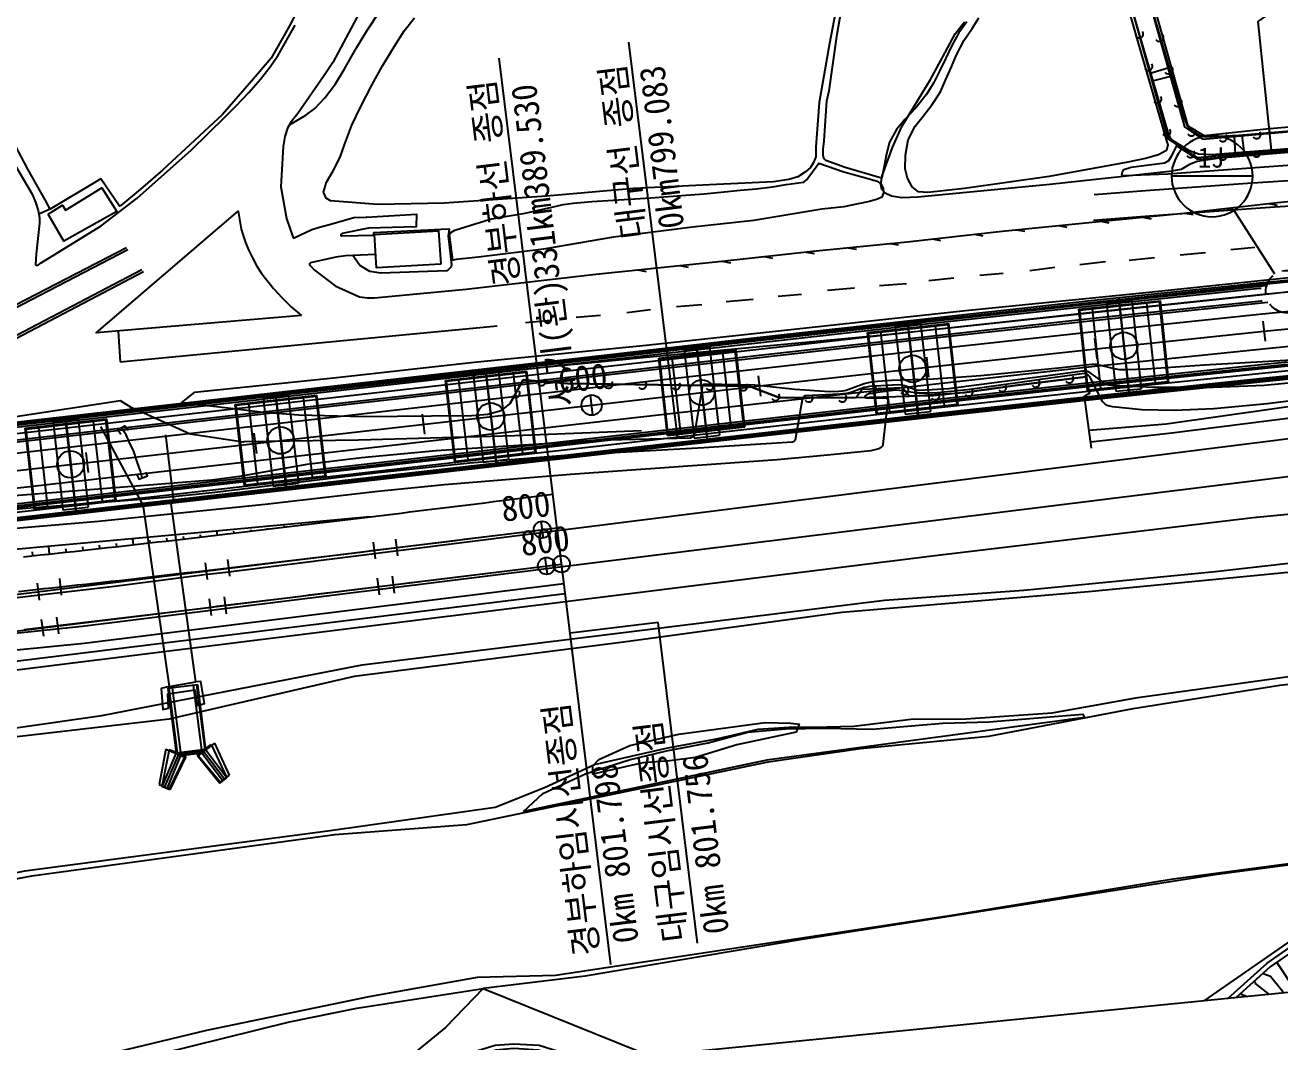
# Model space of a CAD drawing. Header units: millimetres. Extents: x 7782 to 8578, y 1103 to 1809.
# Drawn here: x 7949.5 to 8097.9, y 1409.8 to 1530 of the extents above; entities that cross this region are included whole.
import ezdxf
from ezdxf.enums import TextEntityAlignment as Align
from ezdxf.xclip import XClip

# ---------------------------------------------------------------- set-up
doc = ezdxf.new("R2010")
doc.units = ezdxf.units.MM
doc.header["$LTSCALE"] = 10
doc.header["$MEASUREMENT"] = 0
doc.header["$XCLIPFRAME"] = 2
doc.linetypes.add('HIDDEN', pattern=[0.375, 0.25, -0.125])
for name, color, linetype in [('TN-CABL', 4, 'Continuous'), ('TZ-BASE', 253, 'Continuous'), ('TZ-CABL', 4, 'Continuous')]:
    doc.layers.add(name, color=color, linetype=linetype)
doc.layers.add('TX-PAPR', color=2, linetype='Continuous', plot=False)
doc.styles.get("Standard").update_dxf_attribs({"font": 'GulimChe.ttf'})
doc.styles.add('SYMBTEXT', font='GulimChe.ttf')
doc.linetypes.add('ZIGZAG', pattern='A,0.0001,-0.2,[131,ltypeshp.shx,S=0.2,R=0,X=-0.2,Y=0],-0.4,[131,ltypeshp.shx,S=0.2,R=180,X=0.2,Y=0],-0.2', length=0.8001)

# ---------------------------------------------------------------- blocks, each defined once
blk = doc.blocks.new('AZ0801')
at = {"color": 0}
blk.add_arc((0, 0), 0.5, 180, 0, dxfattribs=at)
blk = doc.blocks.new('AE221')
at = {"color": 0}
blk.add_lwpolyline([(0, 0), (0.71, -0.71)], dxfattribs=at)
blk = doc.blocks.new('JD-FCHJF5CGNX')
at = {"layer": 'TZ-BASE'}
for p, q in [((169.14, 14.14), (163.37, 61.01)), ((155.4, -0.7), (148.04, 59.1)), ((67.92, 18.06, 40.84), (103.96, 36.73, 40.84)), ((68.01, 17.77, 40.84), (104.13, 36.48, 40.84)), ((105.81, 34.08, 40.84), (69.07, 14.89, 40.84)), ((105.99, 33.83, 40.84), (71.39, 15.76, 40.84)), ((216.56, 29.42), (226.2, 30.43)), ((216.67, 29.33), (226.11, 30.32)), ((219.85, 30.16), (222.83, 30.48)), ((219.85, 30.16), (220.94, 19.72)), ((221.26, 30.78), (222.46, 19.41)), ((221.31, 30.79), (222.51, 19.41)), ((222.83, 30.48), (223.92, 20.03)), ((225.61, 20.71), (224.62, 30.16)), ((227.1, 20.87), (226.11, 30.32)), ((227.21, 20.78), (226.2, 30.43)), ((217.57, 19.77), (216.56, 29.42)), ((217.66, 19.88), (216.67, 29.33)), ((219.15, 20.04), (218.16, 29.48)), ((191.57, 26.66), (201.21, 27.74)), ((191.68, 26.57), (201.12, 27.63)), ((194.23, 17.3), (193.17, 26.74)), ((194.86, 27.43), (197.84, 27.77)), ((194.86, 27.43), (196.03, 17)), ((196.27, 28.06), (197.55, 16.69)), ((196.32, 28.07), (197.6, 16.7)), ((197.84, 27.77), (199.01, 17.33)), ((200.69, 18.02), (199.63, 27.46)), ((202.18, 18.19), (201.12, 27.63)), ((202.29, 18.1), (201.21, 27.74)), ((238.62, 25.64), (238.37, 28.03)), ((171.32, 25.25), (172.61, 13.89)), ((171.37, 25.26), (172.66, 13.89)), ((192.65, 17.02), (191.57, 26.66)), ((192.74, 17.13), (191.68, 26.57)), ((218.73, 23.56), (218.47, 25.95)), ((166.9, 23.62), (176.04, 24.66)), ((167.01, 23.53), (175.95, 24.55)), ((169.91, 24.62), (172.89, 24.96)), ((169.91, 24.62), (171.09, 14.19)), ((172.89, 24.96), (174.07, 14.52)), ((175.48, 15.44), (174.46, 24.38)), ((176.97, 15.61), (175.95, 24.55)), ((177.08, 15.52), (176.04, 24.66)), ((198.85, 21.39), (198.59, 23.77)), ((146.38, 22.42), (147.67, 11.05)), ((146.43, 22.42), (147.72, 11.05)), ((167.94, 14.48), (166.9, 23.62)), ((168.03, 14.59), (167.01, 23.53)), ((169.52, 14.76), (168.5, 23.7)), ((141.68, 21.01), (151.32, 22.1)), ((142.78, 11.37), (141.68, 21.01)), ((141.79, 20.92), (151.23, 21.99)), ((142.87, 11.48), (141.79, 20.92)), ((144.36, 11.65), (143.28, 21.09)), ((144.97, 21.78), (147.95, 22.12)), ((144.97, 21.78), (146.15, 11.35)), ((147.95, 22.12), (149.13, 11.69)), ((150.82, 12.38), (149.74, 21.82)), ((152.31, 12.55), (151.23, 21.99)), ((152.42, 12.46), (151.32, 22.1)), ((178.98, 19.16), (178.71, 21.54)), ((217.57, 19.77), (227.21, 20.78)), ((217.66, 19.88), (227.1, 20.87)), ((120.13, 18.95), (123.11, 19.29)), ((121.54, 19.59), (122.83, 8.22)), ((121.59, 19.59), (122.88, 8.23)), ((123.11, 19.29), (124.3, 8.86)), ((220.94, 19.72), (223.92, 20.03)), ((116.84, 18.18), (126.48, 19.28)), ((117.94, 8.54), (116.84, 18.18)), ((116.95, 18.09), (126.39, 19.16)), ((118.03, 8.65), (116.95, 18.09)), ((119.52, 8.82), (118.44, 18.26)), ((120.13, 18.95), (121.31, 8.52)), ((125.98, 9.56), (124.9, 19)), ((127.47, 9.73), (126.39, 19.16)), ((127.58, 9.64), (126.48, 19.28)), ((159.11, 16.9), (158.84, 19.28)), ((192.65, 17.02), (202.29, 18.1)), ((192.74, 17.13), (202.18, 18.19)), ((92, 15.35), (101.64, 16.45)), ((92.11, 15.26), (101.55, 16.34)), ((95.29, 16.13), (98.27, 16.47)), ((96.7, 16.76), (97.99, 5.4)), ((96.75, 16.77), (98.04, 5.4)), ((98.27, 16.47), (99.46, 6.03)), ((102.63, 6.9), (101.55, 16.34)), ((102.74, 6.81), (101.64, 16.45)), ((139.24, 14.64), (138.97, 17.02)), ((196.03, 17), (199.01, 17.33)), ((93.1, 5.71), (92, 15.35)), ((93.19, 5.82), (92.11, 15.26)), ((94.68, 5.99), (93.61, 15.43)), ((95.29, 16.13), (96.47, 5.7)), ((101.14, 6.73), (100.06, 16.17)), ((105.9, 6.35), (100.94, 15.57)), ((167.94, 14.48), (177.08, 15.52)), ((168.03, 14.59), (176.97, 15.61)), ((108.58, 14.58), (109.53, 6.78)), ((119.37, 12.38), (119.09, 14.76)), ((171.09, 14.19), (174.07, 14.52)), ((99.49, 10.12), (99.22, 12.5)), ((142.78, 11.37), (152.42, 12.46)), ((142.87, 11.48), (152.31, 12.55)), ((146.15, 11.35), (149.13, 11.69)), ((117.94, 8.54), (127.58, 9.64)), ((118.03, 8.65), (127.47, 9.73)), ((121.31, 8.52), (124.3, 8.86)), ((93.1, 5.71), (102.74, 6.81)), ((93.19, 5.82), (102.63, 6.9)), ((96.47, 5.7), (99.46, 6.03)), ((109.53, 6.78), (105.9, 6.35)), ((130.56, 4.65), (130.57, 4.62)), ((132.55, 4.86), (132.55, 4.86)), ((114.63, 3.19), (114.69, 2.72)), ((116.64, 3.17), (116.67, 2.95)), ((118.63, 3.38), (118.66, 3.19)), ((120.62, 3.59), (120.64, 3.42)), ((122.61, 3.8), (122.63, 3.66)), ((124.58, 4.12), (124.61, 3.9)), ((126.59, 4.22), (126.6, 4.14)), ((128.57, 4.44), (128.58, 4.38)), ((153.26, 2.36), (153.01, 4.35)), ((161.23, -48.05), (154.88, 3.57)), ((100.75, 1.53), (100.8, 1.13)), ((102.74, 1.73), (102.78, 1.35)), ((104.68, 2.29), (104.77, 1.58)), ((106.71, 2.14), (106.75, 1.8)), ((108.7, 2.34), (108.73, 2.03)), ((110.68, 2.55), (110.72, 2.26)), ((112.67, 2.75), (112.7, 2.49)), ((133.41, -0.08), (133.16, 1.9)), ((136.06, 0.25), (135.81, 2.24)), ((92.81, 0.74), (92.87, 0.27)), ((94.74, 1.39), (94.85, 0.48)), ((96.78, 1.13), (96.83, 0.7)), ((98.77, 1.33), (98.82, 0.91)), ((153.74, -1.91), (153.49, 0.08)), ((155.52, -1.69), (155.28, 0.3)), ((113.55, -2.52), (113.31, -0.54)), ((116.19, -2.14), (115.96, -0.15)), ((96.31, -4.39), (96.1, -2.4)), ((133.89, -4.35), (133.64, -2.37)), ((135.67, -4.13), (135.43, -2.15)), ((93.7, -4.97), (93.46, -2.98)), ((114.04, -6.8), (113.79, -4.81)), ((115.82, -6.57), (115.58, -4.59)), ((94.19, -9.24), (93.94, -7.26)), ((95.96, -8.97), (95.73, -6.98)), ((166.83, -7.6), (156.41, -8.89)), ((171.5, -45.52), (166.83, -7.6)), ((108.88, -15.39), (112.36, -14.96)), ((108.88, -15.39), (109.85, -23.04)), ((108.98, -15.38), (109.95, -23.03)), ((109.38, -15.33), (110.35, -22.98)), ((111.86, -15.02), (112.83, -22.67)), ((112.26, -14.97), (113.22, -22.62)), ((112.36, -14.96), (113.33, -22.67)), ((114.38, -21.87), (113.23, -22.74)), ((113.31, -22.56), (114, -22.03)), ((114, -22.03), (115.86, -25.98)), ((114.38, -21.87), (116.12, -25.66)), ((108.63, -22.59), (107.85, -26.77)), ((109.04, -22.65), (108.17, -27.01)), ((109.83, -23.09), (108.21, -26.92)), ((110.04, -23.37), (108.49, -27.04)), ((110.04, -23.37), (108.49, -27.04)), ((108.63, -22.59), (109.96, -23.15)), ((110.38, -23.33), (108.77, -27.16)), ((109.84, -22.99), (109.04, -22.65)), ((110.85, -23.52), (109.04, -27.27)), ((110.98, -23.47), (109.1, -27.4)), ((109.85, -23.04), (113.32, -22.61)), ((109.96, -23.18), (113.24, -22.77)), ((109.99, -23.38), (113.26, -22.97)), ((110.38, -23.33), (110.85, -23.52)), ((110.98, -23.47), (110.58, -23.3)), ((110.64, -23.28), (111.34, -23.22)), ((110.96, -23.39), (111.01, -23.41)), ((112.33, -23.3), (112.67, -23.04)), ((112.33, -23.3), (115.03, -26.61)), ((112.87, -23.02), (112.47, -23.32)), ((112.47, -23.32), (115.05, -26.47)), ((112.87, -23.02), (115.32, -26.27)), ((113.21, -22.98), (115.56, -26.08)), ((113.21, -22.98), (115.56, -26.08)), ((113.34, -22.66), (115.8, -25.9)), ((115.03, -26.61), (115.86, -25.98)), ((116.12, -25.66), (115.05, -26.47)), ((107.85, -26.77), (109.04, -27.27)), ((109.1, -27.4), (108.17, -27.01))]:
    blk.add_line(p, q, dxfattribs=at)
for points, elevation in [([(260.67, 49.55), (233.2, 47.28), (230.56, 46.89), (229.65, 46.52), (228.66, 45.96), (227.3, 45.71), (213.14, 44.18), (197.55, 42.67), (195.63, 42.6), (194.42, 42.8), (193.66, 43.14), (193.28, 43.58), (193.14, 44.16), (193.33, 45.2), (194.52, 48.55), (195.63, 51.02), (199.04, 56.59), (200.5, 59.26), (201.93, 61.97), (203.03, 63.42)], 34), ([(243.44, 48.54), (232.23, 47.68), (230.7, 47.77), (229.63, 48.17), (227.82, 49.25), (227.39, 49.65), (227.11, 50.32), (223.67, 62.22), (219.49, 76.68), (218.62, 79.25), (217.28, 81.98), (214.82, 86.33), (212.28, 90.48), (210.1, 93.54), (204.74, 99.91), (178.79, 130)], 33), ([(181.59, 130), (203.07, 105.08), (209.24, 97.84), (212.56, 93.56), (215.05, 89.9), (217.91, 85.14), (220.03, 81.3), (220.78, 79.64), (222.15, 75.39), (228.81, 52.53), (229.36, 51.1), (230.03, 50.44), (230.93, 49.92), (231.55, 49.79), (235.49, 50.02), (268.35, 52.76)], 33), ([(249.26, 23.85), (231.42, 22.8), (224.57, 22.35), (222.28, 22.25), (221.41, 22.27), (220.75, 22.37), (218.7, 22.9), (218.42, 22.91), (218.1, 22.88), (214.57, 22.5), (204.98, 21.55), (199.4, 21.15), (194.42, 21), (192.26, 20.84), (191.66, 20.73), (191.17, 20.6), (189.06, 19.83), (188.63, 19.73), (188.19, 19.69), (187.08, 19.67), (182.99, 19.93), (178.26, 20.45), (172.38, 20.56), (172.19, 20.51), (172.07, 20.43), (171.09, 14.5), (170.93, 14.33), (170.67, 14.2), (159.29, 13.91), (157.01, 13.74), (140.6, 12.67), (131.76, 11.86), (125.3, 11.07), (117.33, 9.65), (114.06, 9.2), (76.29, 6.22)], 42), ([(244.56, 20.99), (238.52, 20.41), (232.46, 20.18), (225.33, 20.17), (220.57, 20.39), (220.09, 20.46), (219.69, 20.65), (217.74, 22.03), (217.43, 22.1), (217, 22.09), (211.44, 21.34), (211.1, 21.3), (201.16, 20.03), (199.23, 19.89), (197.61, 19.82), (197.41, 19.83), (197.22, 19.88), (196, 20.35), (195.64, 20.44), (195.18, 20.48), (191.8, 20.28), (191.49, 20.23), (191.19, 20.16), (189.71, 19.62), (189.09, 19.46), (188.26, 19.37), (184.22, 19.17), (184.03, 19.07), (183.89, 18.94), (183.04, 13.94), (182.93, 13.79), (182.72, 13.71), (175.21, 13.23), (172.25, 13.04), (155.29, 12.11), (144.57, 11.22), (133.38, 10.06), (114.12, 7.7), (108.28, 7.11), (92.08, 5.87), (74.32, 4.26)], 43), ([(262.88, 21.25), (238.81, 18.25), (232.54, 17.64), (227.82, 17.47), (224.03, 17.53), (220.56, 17.88), (219.91, 18.03), (219.67, 18.19), (219.37, 18.52), (217.87, 21.43), (217.67, 21.64), (217.48, 21.76), (217.21, 21.83), (212.05, 21.1), (211.57, 21.04), (203.4, 19.88), (199.87, 19.53), (198.85, 19.49), (198.16, 19.49), (197.44, 19.52), (195.94, 19.74), (195.37, 19.83), (194.94, 19.85), (193.06, 19.63), (191.89, 19.45), (191.46, 19.29), (191.31, 19.19), (191.25, 19.07), (191.28, 18.98), (191.44, 18.93), (193.74, 18.95), (193.92, 18.84), (194, 18.68), (193.39, 13.45), (193.35, 13.24), (193.19, 13.09), (192.91, 12.92), (191.96, 12.68), (186.84, 12.17), (180.91, 11.63), (156.45, 9.87), (141.59, 8.68), (133.68, 7.86), (120.39, 6.33), (100.68, 4.34), (72.2, 1.92)], 44), ([(112.01, 19.61), (110.46, 18.35)], 37.28), ([(239.97, -47.8), (242.15, -51.09)], 59), ([(237.32, -50.03), (237.46, -50.35), (239.07, -51.58), (240.32, -53.16)], 61), ([(238.36, -49.1), (239.21, -49.44), (240.53, -51.04), (242.4, -54.61)], 60), ([(240.32, -53.16), (242.22, -56.37)], 61), ([(235.73, -51.45), (235.75, -51.56), (236.7, -51.91), (238.28, -53.15), (239.48, -54.8)], 62)]:
    blk.add_lwpolyline(points, dxfattribs=dict(at, elevation=elevation))
for points in [[(-0.65, 5.68), (161.46, 24.13), (178.2, 26.03), (198.09, 28.27), (217.99, 30.44), (237.92, 32.53), (257.86, 34.49)], [(-0.62, 5.48), (161.49, 23.93), (178.23, 25.84), (198.11, 28.07), (218.02, 30.24), (237.94, 32.33), (257.88, 34.29)], [(-0.49, 4.32), (161.62, 22.77), (178.36, 24.67), (198.24, 26.91), (218.14, 29.08), (238.05, 31.16), (257.99, 33.13)], [(-0.23, 2.04), (161.88, 20.49), (178.62, 22.39), (198.5, 24.62), (218.38, 26.79), (238.29, 28.88), (258.2, 30.84)], [(0, 0), (162.11, 18.45), (178.85, 20.35), (198.72, 22.58), (218.6, 24.75), (238.49, 26.84), (258.4, 28.8)], [(0.23, -2.04), (162.34, 16.41), (179.08, 18.31), (198.95, 20.54), (218.82, 22.72), (238.7, 24.8), (258.59, 26.76)], [(238.1, 31.89), (237.98, 31.88), (218.06, 29.8), (198.16, 27.62), (178.28, 25.39), (161.54, 23.49), (-0.57, 5.04)], [(238.1, 31.89), (237.98, 31.88), (218.06, 29.8), (198.16, 27.62), (178.28, 25.39), (161.54, 23.49), (-0.57, 5.04)], [(0.47, -4.12), (162.58, 14.33), (179.31, 16.23), (199.18, 18.46), (219.04, 20.63), (238.91, 22.71), (258.79, 24.67)], [(0.47, -4.12), (162.58, 14.33), (179.31, 16.23), (199.18, 18.46), (219.04, 20.63), (238.91, 22.71), (258.79, 24.67)], [(0.49, -4.32), (162.6, 14.13), (179.33, 16.03), (199.2, 18.26), (219.07, 20.43), (238.93, 22.51), (258.81, 24.47)], [(238.25, 30.4), (238.13, 30.39), (218.22, 28.31), (198.33, 26.13), (178.45, 23.9), (161.71, 22), (-0.4, 3.55)], [(238.25, 30.4), (238.13, 30.39), (218.22, 28.31), (198.33, 26.13), (178.45, 23.9), (161.71, 22), (-0.4, 3.55)], [(0.62, -5.48), (162.73, 12.96), (179.47, 14.87), (199.33, 17.1), (219.19, 19.27), (239.05, 21.34), (258.92, 23.3)], [(0.64, -5.61), (162.75, 12.84), (179.48, 14.74), (199.34, 16.97), (219.2, 19.14), (239.06, 21.22), (258.93, 23.18)], [(0.64, -5.61), (162.75, 12.84), (179.48, 14.74), (199.34, 16.97), (219.2, 19.14), (239.06, 21.22), (258.93, 23.18)], [(0.65, -5.68), (162.76, 12.77), (179.49, 14.67), (199.35, 16.9), (219.21, 19.07), (239.07, 21.15), (258.94, 23.1)], [(247.07, 14.82), (232.91, 13.02), (221.39, 11.56), (115.71, -1.69), (113.2, -1.99), (102.55, -3.34), (91.37, -4.66), (81.1, -5.79), (71.92, -6.94), (63.55, -7.78), (54.1, -8.76), (44.45, -9.61), (35.59, -10.58), (27.38, -11.13), (18.97, -11.62), (9.93, -12.09), (1.42, -12.51)], [(1.88, -16.49), (5.46, -16.31), (16.04, -15.84), (24.86, -15.02), (33.98, -14.53), (41, -13.88), (50.55, -13.09), (60.92, -11.92), (71.17, -10.93), (79.01, -10.05), (90.42, -8.91), (98.74, -8.06), (243.12, 9.9), (286.72, 15.24), (318.9, 18.22), (344.59, 20.01), (359.11, 20.67)], [(2.74, -24.06), (4.21, -23.85), (53.92, -17.83), (199.24, 0.26), (237.16, 4.82), (255.89, 6.63)], [(91.81, 0.16), (92.8, 0.26), (93.79, 0.37), (94.78, 0.47), (95.78, 0.58), (96.77, 0.69), (97.76, 0.8), (98.75, 0.91), (99.74, 1.02), (100.73, 1.13), (101.73, 1.24), (102.72, 1.35), (103.71, 1.46), (104.7, 1.57), (105.69, 1.68), (106.69, 1.8), (107.68, 1.91), (108.67, 2.02), (109.66, 2.14), (110.65, 2.25), (111.65, 2.37), (112.64, 2.48), (113.63, 2.6), (114.62, 2.71), (115.61, 2.83), (116.6, 2.95), (117.6, 3.06), (118.59, 3.18), (119.58, 3.3), (120.57, 3.42), (121.56, 3.53), (122.55, 3.65), (123.55, 3.77), (124.54, 3.89), (125.53, 4.01), (126.52, 4.13), (127.51, 4.25), (128.51, 4.37), (129.5, 4.49), (130.49, 4.61), (131.48, 4.73), (132.47, 4.85), (133.47, 4.97), (134.46, 5.09), (135.45, 5.21), (136.44, 5.33), (137.43, 5.46), (138.43, 5.58), (139.42, 5.7), (140.41, 5.82), (141.4, 5.94), (142.4, 6.06), (143.39, 6.19), (144.38, 6.31), (145.37, 6.43), (146.36, 6.55), (147.36, 6.68), (148.35, 6.8), (148.37, 6.8), (154.39, 7.54)], [(105.9, 6.35), (109.02, -15.19), (112.18, -14.63), (109.21, 6.74)], [(132.75, 4.88), (112.83, 3.03), (72.97, -0.59), (70.83, -0.78), (64.23, 5.02)], [(91.23, -3.93), (92.23, -3.82), (93.22, -3.72), (94.22, -3.61), (95.21, -3.5), (96.21, -3.39), (97.2, -3.29), (98.19, -3.18), (99.19, -3.07), (100.18, -2.96), (101.18, -2.85), (102.17, -2.74), (103.16, -2.63), (104.16, -2.52), (105.15, -2.4), (106.14, -2.29), (107.14, -2.18), (108.13, -2.07), (109.12, -1.95), (110.12, -1.84), (111.11, -1.72), (112.11, -1.61), (113.1, -1.49), (114.09, -1.38), (115.08, -1.26), (116.08, -1.14), (117.07, -1.03), (118.06, -0.91), (119.06, -0.79), (120.05, -0.67), (121.04, -0.56), (122.04, -0.44), (123.03, -0.32), (124.02, -0.2), (125.02, -0.08), (126.01, 0.04), (127, 0.16), (127.99, 0.28), (128.99, 0.4), (129.98, 0.52), (130.97, 0.64), (131.96, 0.76), (132.96, 0.88), (133.95, 1), (134.94, 1.12), (135.94, 1.24), (136.93, 1.36), (137.92, 1.49), (138.91, 1.61), (139.91, 1.73), (140.9, 1.85), (141.89, 1.97), (142.88, 2.09), (143.88, 2.22), (144.87, 2.34), (145.86, 2.46), (146.85, 2.58), (147.85, 2.71), (148.84, 2.83), (148.86, 2.83), (154.88, 3.57)], [(59.44, -8.18), (154.88, 3.57)], [(91.87, -8.44), (92.86, -8.32), (93.86, -8.21), (94.85, -8.09), (95.84, -7.97), (96.84, -7.86), (97.83, -7.74), (98.82, -7.62), (99.82, -7.5), (100.81, -7.38), (101.8, -7.27), (102.8, -7.15), (103.79, -7.03), (104.78, -6.91), (105.77, -6.79), (106.77, -6.67), (107.76, -6.55), (108.75, -6.43), (109.75, -6.31), (110.74, -6.19), (111.73, -6.07), (112.72, -5.95), (113.72, -5.83), (114.71, -5.7), (115.7, -5.58), (116.69, -5.46), (117.69, -5.34), (118.68, -5.22), (119.67, -5.1), (120.66, -4.97), (121.66, -4.85), (122.65, -4.73), (123.64, -4.61), (124.63, -4.49), (125.63, -4.36), (126.62, -4.24), (127.61, -4.12), (127.72, -4.11), (155.4, -0.7)], [(59.35, -12.52), (155.4, -0.7)], [(2.1, -18.48), (5.55, -18.31), (16.18, -17.83), (25.01, -17.01), (34.12, -16.53), (41.18, -15.87), (50.75, -15.08), (61.13, -13.91), (71.38, -12.92), (79.22, -12.04), (90.62, -10.9), (98.97, -10.05), (155.68, -2.99)], [(59.78, -16), (155.83, -4.17)], [(109.02, -15.2), (108.06, -15.4), (108.29, -17.9), (108.96, -17.73), (108.85, -16.06), (112.05, -15.58), (112.33, -17.44), (113.21, -17.2), (112.78, -14.59), (112.18, -14.64)]]:
    blk.add_lwpolyline(points, dxfattribs=at)
at = {"layer": 'TZ-BASE', "elevation": 56}
blk.add_lwpolyline([(169.29, -20.81), (179.48, -19.42), (182.5, -19.53), (183.5, -19.63), (183.14, -20.57), (176.14, -22.08), (171.23, -23.58), (168.16, -23.97), (165.02, -24.19), (159.1, -25.56), (159.1, -24.55), (159.8, -23.82), (163.47, -22.15)], close=True, dxfattribs=at)
at = {"layer": 'TZ-BASE'}
for points in [[(131.81, 65.01, 36.18), (128.38, 58.58, 36.19), (127.26, 56.94, 36.22), (124.23, 52.57, 36.33), (123.46, 51.6, 36.34), (123.02, 50.83, 36.34), (122.7, 49.86, 36.34), (122.51, 48.68, 36.39), (122.23, 43.9, 36.6), (122.89, 40.16, 36.84), (123.64, 38, 36.84), (123.75, 37.83, 36.84), (123.8, 37.85, 36.85), (125.87, 38.86, 36.5), (126.62, 39.1, 36.21), (127.99, 39.44, 35.91), (130.84, 40.26, 35.55), (132.36, 40.31, 35.42), (132.33, 40.3, 35.43)], [(181.46, 130, 33.73), (192.72, 117.11, 33.76), (209.71, 97.48, 33.81), (213.59, 92.97, 33.81), (220.83, 80.35, 33.82), (229.06, 50.98, 33.78), (231.18, 49.55, 33.86), (272.75, 53.15, 33.87)], [(242.37, 48.39, 33.92), (230.59, 47.32, 33.92), (227.17, 49.52, 33.92), (218.8, 79.49, 33.94), (211.65, 91.99, 33.84), (198.81, 106.8, 33.78), (182.76, 125.23, 33.77), (178.53, 130, 33.77)], [(126.1, 68.45, 36.18), (123.23, 62.94, 36.17), (121.07, 59.11, 36.78), (118.77, 56.41, 36.83), (115.31, 52.46, 36.69), (108.25, 45.88, 36.7), (105.63, 43.62, 36.71), (103.32, 41.69, 36.71), (103.17, 41.62, 36.71), (100.93, 44.84, 36.71), (94.94, 41.25, 36.63), (94.35, 42.37, 36.54), (92.31, 45.97, 36.55), (90.81, 48.81, 36.55)], [(89.62, 48.47, 35.88), (92.84, 43.02, 35.99), (93.24, 42.09, 36.01), (93.55, 41.08, 36.02), (93.71, 40.22, 36.03), (93.68, 39.61, 36.16), (93.3, 35.99, 36.76), (93.23, 34.67, 36.9), (93.33, 34.59, 36.93), (93.57, 34.69, 36.93), (93.88, 34.91, 36.93), (100.99, 39.29, 36.97), (105.24, 42.56, 36.97), (111.65, 48.29, 36.75), (115.65, 52.17, 36.53), (116.89, 53.43, 36.5), (118.43, 55.05, 36.41), (119.81, 56.62, 36.42), (120.97, 58.09, 36.42), (121.9, 59.46, 36.42), (123.93, 63.03, 36.45)], [(203.31, 63.41, 33.91), (202.39, 62.09, 33.91), (201.51, 60.53, 33.92), (200.86, 59.11, 33.93), (200.05, 57.51, 33.92), (199.4, 56.16, 33.93), (198.52, 54.77, 33.97), (197.3, 53.23, 33.98), (196, 51.85, 33.98), (195.02, 50.67, 33.98), (194.2, 49.19, 33.98), (193.81, 47.79, 33.98), (193.5, 46.13, 33.99), (193.27, 44.98, 34), (193.22, 44.92, 34.03), (188.95, 46.17, 34.07), (186.64, 47.02, 34.07), (186.47, 47.21, 34.12), (186.32, 47.61, 34.12), (186.32, 48.36, 34.12), (186.47, 49.35, 34.12), (186.76, 54.05, 34.11), (187.06, 55.24, 34.11), (187.99, 61.93, 34.21), (188.83, 66.76, 34.2)], [(123.24, 51.23, 36.34), (125.17, 52.39, 36.31), (126.25, 53.17, 36.31), (127.41, 54.42, 36.31), (128.67, 56.09, 36.35), (129.71, 57.76, 36.41), (131.15, 60.35, 36.48), (132.38, 62.34, 36.48), (133.92, 64.67, 36.35), (134.61, 65.11, 36.23), (135.16, 65.46, 36.09), (135.44, 65.56, 36.05), (135.85, 65.88, 36.05), (136.38, 66.46, 36.05), (138.55, 70.93, 36.02), (140.48, 74.59, 36.01), (141.52, 77.83, 36.01), (143.19, 83.24, 36.01), (143.09, 83.94, 36.01), (142.83, 85.14, 36.01), (142.46, 86.98, 36.07), (142.44, 88.38, 36.14), (142.83, 91.68, 36.17), (142.82, 96.15, 35.88)], [(256.58, 52.29, 33.23), (238.73, 50.72, 33.23), (231.4, 49.94, 33.23), (229.47, 51.06, 33.23), (225.48, 65.31, 33.23), (223.17, 73.44, 33.23), (221.13, 80.66, 33.23), (220.28, 82.47, 33.23), (222.42, 82.86, 33.23), (224.63, 82.86, 33.23), (225.56, 82.75, 33.23), (226.81, 82.58, 33.23), (229.68, 81.75, 33.23), (233.92, 80.35, 33.23), (238.19, 79.13, 33.23), (240.82, 78.6, 33.23)], [(219.65, 74.68, 33.13), (223.48, 61.15, 33.13), (226.92, 49.34, 33.13), (227.07, 48.85, 33.13), (226.92, 48.21, 33.13), (225.97, 47.68, 33.13), (224.43, 47.25, 33.13), (222.36, 46.82, 33.13), (213.05, 45.11, 33.13), (203.03, 43.7, 33.13), (198.7, 43.22, 33.13), (197.59, 43.32, 33.13), (196.87, 43.91, 33.13), (196.31, 44.91, 33.13), (196.04, 46.04, 33.13), (196.06, 47.66, 33.13), (196.38, 49.47, 33.13), (197.23, 51.08, 33.13), (198.17, 52.27, 33.13), (199.23, 53.62, 33.13), (200.22, 55.13, 33.13), (200.82, 56.51, 33.13), (201.51, 58.07, 33.13), (202.11, 59.52, 33.13), (203, 61.24, 33.13), (203.94, 62.63, 33.13), (204.75, 63.89, 33.13)], [(188.29, 67.26, 33.95), (187.1, 60.84, 33.96), (185.86, 53.86, 34.13), (185.46, 48.64, 34.18), (185.46, 47.45, 34.15), (185.2, 46.77, 34.15), (184.84, 46.18, 34.15), (184.25, 45.66, 34.15), (183.34, 45.09, 34.15), (182.29, 44.77, 34.15), (180.45, 44.47, 34.15), (173.72, 44.19, 34.24), (163.97, 43.69, 34.38), (153.62, 42.79, 34.42), (141.53, 41.97, 34.76), (133.69, 41.82, 34.85), (128.11, 42.23, 34.83), (127.58, 42.54, 34.8), (127.27, 43.28, 34.79), (127.63, 44.43, 34.79), (128.4, 45.79, 34.79), (129.25, 47.41, 34.77), (129.81, 48.98, 34.72), (130.62, 51.18, 34.72), (131.68, 53.38, 34.72), (133, 55.92, 34.72), (134.26, 58.21, 34.72), (135.65, 60.53, 34.72), (136.82, 62.34, 34.72), (138.03, 63.86, 34.72)], [(243.97, 46.61, 34.16), (227.1, 45.41, 34.05), (221.84, 45.2, 33.8), (221.66, 45.36, 33.8), (221.71, 45.68, 33.8), (221.9, 45.94, 33.8), (222.22, 46.07, 33.8), (222.44, 46.12, 33.8), (222.7, 46.21, 33.8), (226.72, 46.74, 33.97), (227.19, 47.01, 34.01), (227.52, 47.54, 33.94), (228.16, 48.74, 33.92), (230.57, 47.21, 33.92), (230.83, 47.18, 33.92), (238.71, 47.92, 34.1), (254.03, 49.27, 34.09)], [(133.43, 35.9, 38.04), (129.85, 35.73, 36.31), (128.72, 35.57, 36.4), (125.75, 34.93, 37.02), (125.6, 34.8, 37.02), (125.66, 34.65, 36.93), (125.83, 34.44, 36.96), (126.18, 34.07, 36.97), (128.65, 32.21, 37), (131.53, 30.91, 37.11), (132.46, 30.76, 37.11), (133.3, 30.79, 37.11), (134.13, 30.85, 37.11), (144.15, 31.78, 37.12), (159.46, 33.57, 37.88), (174.37, 35.1, 37.76), (185.1, 36.28, 37.66), (196.25, 37.41, 37.65), (207.51, 38.66, 37.69), (217.74, 39.68, 37.69), (228.99, 40.78, 37.66), (240.06, 42.03, 37.51), (252.05, 43.27, 37.27)], [(159.46, 33.57, 37.88), (174.37, 35.1, 37.76), (185.1, 36.28, 37.66), (196.25, 37.41, 37.65), (207.51, 38.66, 37.69), (217.74, 39.68, 37.69), (228.99, 40.78, 37.66), (240.06, 42.03, 37.51), (252.05, 43.27, 37.27), (262.42, 44.33, 37.21), (279.78, 46.11, 37.08), (288.06, 47.02, 36.95), (293.95, 47.53, 36.82), (299.35, 48.2, 36.68), (303.43, 48.76, 36.55), (307, 49.32, 36.55), (311.13, 50.24, 36.46), (319.01, 52.02, 36.38), (324.52, 53.34, 36.22), (332.26, 55.65, 36.17), (339.19, 57.92, 36.13), (345.98, 60.16, 36.02)], [(112.01, 19.61, 37.28), (128.45, 21.31, 37.23), (145.08, 23.16, 37.26), (165.43, 25.16, 37.33), (181.07, 26.88, 37.21), (203.16, 29.27, 37.23), (224.48, 31.39, 37.1), (243.29, 33.39, 36.97), (261.36, 35.3, 36.82), (278.35, 37.07, 36.48), (288.66, 38.05, 36.33), (296.64, 39.02, 36.29), (300.97, 39.5, 36.15), (305.58, 40.17, 36.12), (311.02, 41.08, 36.08), (315.77, 42.02, 35.93), (321.03, 43.27, 35.87), (326.56, 44.65, 35.87), (334.43, 47.06, 35.71), (338.88, 48.49, 35.62)], [(110.46, 18.35, 37.38), (114.81, 18.54, 37.2), (127.34, 19.85, 37.32), (141.13, 21.38, 37.31), (166.25, 23.85, 37.29), (193.06, 26.36, 37.22), (218.21, 29.05, 37.22), (239.76, 31.34, 37.16), (259.21, 33.6, 36.86), (278.02, 35.4, 36.55), (290.94, 36.82, 36.34), (302.7, 38.25, 36.3), (308.44, 39.36, 36.08), (309.41, 39.58, 36.08), (315.5, 40.64, 35.96), (322.12, 42.14, 35.83), (328.33, 43.81, 35.79), (333.89, 45.47, 35.65), (339.24, 47.1, 35.6)], [(94.72, 40.65, 39.64), (96.42, 41.74, 39.64), (96.78, 41.13, 39.61), (101.06, 43.76, 39.35), (102.82, 40.98, 39.34), (96.58, 37.48, 39.57), (94.72, 40.65, 39.64)], [(94.94, 41.25, 36.63), (93.63, 40.67, 36.03)], [(132.36, 40.31, 35.42), (138.25, 40.65, 35.41), (138.22, 39.18, 35.66), (132.58, 39.01, 35.61)], [(132.58, 39.01, 35.61), (129.47, 38.38, 36.07), (129.32, 38.26, 36.12), (129.32, 38.16, 36.16), (129.43, 38.12, 36.18), (133.3, 38.2, 37.87)], [(133.19, 38.2, 37.82), (133.23, 38.51, 36.07), (141.19, 38.88, 35.96), (142.09, 38.93, 36.02), (142.12, 38.81, 36.02), (142.07, 38.63, 36.02), (142, 38.1, 36.02), (142.41, 34.68, 36.13), (142.35, 34.46, 36.14), (142.31, 34.39, 36.14), (142.14, 34.19, 36.16), (141.96, 34.04, 36.35), (141.85, 33.98, 36.39), (134.03, 33.68, 36.4), (132.76, 33.87, 36.4), (131.63, 34.56, 36.29), (131.61, 34.57, 36.29), (131.36, 34.88, 36.29), (131.21, 35.09, 36.29), (130.75, 35.77, 36.75)], [(141.13, 34.75, 38.06), (133.52, 34.33, 38.15), (133.3, 38.28, 37.86), (140.86, 38.69, 37.81), (141.13, 34.75, 38.06)], [(133.09, 38.2, 37.78), (133.09, 38.2, 37.78)], [(228.56, 35.87, 37), (231.55, 36.15, 37)], [(234.53, 36.47, 37.01), (237.38, 36.76, 37.01)], [(210.76, 34.02, 37.17), (213.71, 34.38, 37.15)], [(216.7, 34.73, 37.03), (219.7, 35.06, 37.09)], [(222.53, 35.21, 37.09), (225.52, 35.54, 37.09)], [(198.84, 32.84, 37.13), (201.8, 33.12, 37.13)], [(204.86, 33.46, 37.13), (207.61, 33.7, 37.15)], [(181.02, 30.98, 37.14), (183.79, 31.22, 37.14)], [(186.86, 31.69, 37.14), (190.04, 31.94, 37.13)], [(192.99, 32.23, 37.13), (196.21, 32.48, 37.13)], [(217.75, 15.12, 45.01), (226.88, 15.89, 44.76), (246.05, 18.58, 44.7), (264.05, 21.73, 44.48), (279.96, 23.49, 44.36), (291.17, 24.65, 44.19), (305.61, 26.01, 44.19), (318.11, 27.65, 43.88), (333, 28.86, 43.82), (347.05, 29.84, 43.72), (362.63, 30.82, 43.5), (376.87, 31.74, 43.34), (390.37, 32.07, 43.34), (402.83, 32.41, 43.22)], [(168.99, 29.73, 37.14), (171.99, 30, 37.14)], [(174.87, 30.35, 37.14), (178.05, 30.62, 37.14)], [(157.15, 28.48, 37.17), (160.02, 28.74, 37.14)], [(163.11, 29.05, 37.13), (165.93, 29.39, 37.14)], [(217.94, 13.75, 44.77), (227.54, 14.82, 44.59), (239.07, 16.26, 44.81), (249.69, 17.6, 44.72), (264.82, 19.95, 44.67), (274.12, 21.39, 44.3), (286.4, 22.57, 44.29), (294.5, 23.7, 44.35), (300.86, 24.4, 44.22), (307.68, 25.06, 44.15), (315.48, 26, 44.11), (323.82, 26.57, 44.08), (338.42, 27.71, 44.04), (350.37, 27.98, 43.76), (359.62, 28.47, 43.6), (371.98, 29.04, 43.41), (383.32, 29.21, 43.4), (397.31, 29.49, 43.38), (404.88, 29.46, 43.25)], [(103, 26.85, 36.99), (103.24, 23.21, 37.02)], [(103.24, 23.21, 37.02), (129.18, 25.67, 37.11), (147.8, 27.46, 37.17)], [(151.16, 27.85, 37.13), (154.14, 28.12, 37.17)], [(148.29, 17.47, 40.39), (148.66, 17.72, 40.35), (149.28, 18.23, 40.1), (150.87, 21.06, 40.49), (156.1, 20.64, 41.22), (177.61, 20.31, 42.9), (181.21, 18.94, 43.19), (190.23, 18.97, 44.07), (196.51, 19.14, 44.62), (203.1, 19.58, 45.15), (209.02, 20.42, 45.18), (217.38, 21.44, 45.18), (217.83, 19.46, 45.33), (217.21, 19.11, 45.06), (218.04, 12.99, 45.16)], [(217.83, 19.46, 45.33), (217.38, 21.44, 45.18), (209.02, 20.42, 45.18), (203.1, 19.58, 45.15), (199.38, 19.18, 44.85), (196.51, 19.14, 44.62), (195.71, 20.15, 44.43), (190.95, 19.94, 44.03), (190.23, 18.97, 44.07), (181.21, 18.94, 43.19), (177.61, 20.31, 42.9), (156.1, 20.64, 41.22), (150.87, 21.06, 40.49), (149.28, 18.23, 40.1)], [(164.88, 15.06, 41.61), (149.85, 14.45, 40.38), (131.39, 13.95, 39.77), (117.9, 13.76, 38.67), (117.79, 13.71, 38.67), (111.51, 14.64, 38.5), (108.02, 16.22, 37.89), (104.53, 17.82, 37.38), (104.53, 17.82, 37.38), (104.53, 17.82, 37.38), (104.53, 17.82, 37.38), (103.27, 18.6, 37.28), (90.9, 16.72, 37.17)], [(110.46, 18.35, 37.38), (114.67, 17.92, 38.5), (119.81, 17.29, 39.08), (124.35, 16.93, 39.42), (131.94, 16.75, 39.72), (140.02, 16.82, 40.06), (144.8, 16.88, 40.21), (144.8, 16.88, 40.22), (144.8, 16.88, 40.22), (146.71, 17.03, 40.38), (148.29, 17.47, 40.39)], [(103.32, 14.63, 37.26), (102.97, 15.12, 37.1), (103.78, 15.65, 37.07), (104.23, 15.12, 37.07)], [(105.85, 9.5, 39.85), (105.63, 10.29, 38.24), (105.29, 11.26, 37.79), (104.85, 12.6, 36.95), (104.35, 13.65, 36.95), (103.94, 14.57, 36.95), (103.66, 14.98, 36.95), (103.36, 15.38, 37.09)], [(105.24, 9.8, 39.65), (105.43, 9.34, 39.96), (106.45, 9.72, 39.69), (106.27, 10.18, 39.5)], [(355.06, 4.35, 41.95), (339.23, 4.66, 42.41), (325.58, 4.44, 42.77), (289.45, 2.54, 43.23), (258.35, 0.42, 43.83), (246.59, -1.19, 44.11), (217.69, -3.99, 44.36), (188.56, -6.42, 44.94), (162.72, -9.94, 45.66), (130.91, -13.99, 45.63), (109.01, -19.04, 45.65), (85.59, -21.76, 45.54), (37.02, -26.95, 46.5), (23.27, -31.72, 46.15), (4.64, -40.78, 49.53)], [(10.06, -28.02, 46.26), (60.67, -23.61, 45.4), (81.51, -21.41, 45.23), (101.08, -18.6, 45.18), (131.85, -12.61, 44.88), (193.58, -4.98, 44.28), (210.05, -3.8, 44), (232.7, -1.57, 43.72), (257.05, 1.16, 43.49)], [(30.76, -49.42, 56.31), (50.18, -45.23, 56.42), (58.46, -42.85, 56.31), (66.73, -41.26, 55.63), (79.52, -39.62, 55.13), (91.95, -36.99, 54.6), (128.06, -32.22, 54.02), (147.57, -29.44, 54.28), (153.41, -27.14, 54.91), (159.3, -24.41, 56), (167.96, -22.42, 56.73), (173.94, -21.31, 56.7), (178.66, -20.23, 56.54), (182.94, -19.96, 56.02), (185.15, -19.98, 55.76), (189.98, -19.88, 55.08), (196.7, -19.06, 54.41), (203.22, -19.01, 54.06), (213.43, -18.31, 53.01), (223.55, -16.47, 52.08), (243.07, -13.75, 50.98)], [(30.76, -50.37, 56.91), (35.49, -49.31, 56.41), (52.61, -44.88, 56.08), (63.97, -42.36, 55.51), (77.78, -40.42, 54.81), (92.78, -37.58, 54.13), (128.62, -32.68, 53.81), (144.2, -31.49, 53.93), (179.82, -24.09, 53.55), (190.75, -22.53, 53.22), (205.93, -21.06, 52.68), (222.98, -17.78, 51.98), (240.33, -15.02, 51.04), (255.5, -13.32, 50.46), (283.56, -10.69, 49.74), (300.29, -9.8, 49.42), (314.26, -8.43, 48.99), (328.87, -6.23, 48.4), (382.41, -6.13, 47.15)], [(150.93, -29.96, 53.94), (153.2, -27.84, 54.85), (158.32, -25.45, 55.76), (163.41, -23.85, 56.46), (167.83, -22.79, 56.8), (172.76, -21.86, 56.67), (177.42, -20.59, 56.59), (181.89, -20.2, 56.17), (186.6, -20.1, 55.61), (192.13, -20.21, 54.47), (200.49, -19.51, 54.24), (205.98, -19.36, 53.73), (217.04, -18.47, 52.47), (217.23, -18.85, 52.26)], [(217.23, -18.85, 52.26), (186.12, -23.03, 53.28), (179.67, -23.91, 53.75), (150.93, -29.96, 53.94)], [(324.91, -30.01, 49.61), (282, -32.74, 50.53), (246.15, -35.52, 51.3), (227.7, -37.95, 52.43), (201.55, -42.24, 53.32), (154.7, -49.36, 54.52), (145.42, -49.57, 54.6), (132.61, -51.89, 54.68), (113.43, -55.84, 54.45), (97.55, -59.66, 54.94), (67.02, -65.94, 56.08), (30.52, -72.09, 57.04), (8.5, -74.73, 56.4)], [(249.55, -36.85, 51.05), (246.17, -35.99, 51.35), (242.75, -36.1, 51.69), (232.93, -37.41, 52.14), (183.86, -45.09, 53.61), (158.21, -49.44, 54.51), (146.13, -50.87, 54.91)], [(146.13, -50.87, 48.46), (164.63, -58.32, 64.27), (182.5, -65.86, 73.3), (192.48, -66.9, 76.15), (199.03, -66.93, 77.04), (203.66, -66.5, 77.02), (207.57, -65.43, 76.86), (220.52, -59.86, 72.06), (244.21, -43.45, 55.01), (249.36, -38.34, 51.45), (249.55, -36.85, 51.05)], [(131.13, -72.59, 46.54), (133.02, -69.14, 47.45), (136.29, -64.66, 49.29), (137.9, -63, 49.9), (140.91, -60.53, 51.42), (142.84, -59.36, 52.59), (145.1, -58.35, 53.96), (147.58, -57.59, 55.41), (149.76, -57.42, 56.84), (152.76, -57.6, 58.44), (155.11, -58.35, 59.97), (174.67, -66.15, 69.78), (183.86, -69.12, 73.8), (187.57, -69.74, 75.1), (192.76, -69.86, 76.25), (197.58, -69.63, 77.14), (201.98, -68.95, 77.36), (211.93, -66.55, 75.97), (217.4, -64.69, 74.15), (226.96, -58.56, 68.72), (238.84, -47.88, 59.2), (243.86, -44.37, 55.66)], [(244.15, -44.88, 55.66), (239.2, -48.34, 59.2), (227.31, -59.02, 68.72), (217.65, -65.22, 74.15), (212.11, -67.11, 75.97), (202.09, -69.53, 77.36), (197.64, -70.21, 77.14), (192.77, -70.44, 76.25), (187.51, -70.32, 75.1), (183.72, -69.68, 73.8), (174.48, -66.69, 69.78), (154.9, -58.9, 59.97), (152.65, -58.17, 58.44), (149.77, -58, 56.84), (147.69, -58.16, 55.41), (145.3, -58.89, 53.96), (143.11, -59.88, 52.59), (141.24, -61.01, 51.42), (138.29, -63.42, 49.9), (136.73, -65.04, 49.29), (133.52, -69.45, 47.45), (131.64, -72.87, 46.54)], [(124.84, -67.68, 48.12), (114.35, -65.17, 50.35), (101.25, -61.69, 54.51), (97.25, -60.35, 54.82), (108.13, -58.56, 55.13), (123.25, -54.82, 54.93), (131.19, -53.22, 54.68), (146.13, -50.87, 54.91), (141.71, -55.5, 52.58), (134.32, -61.54, 49.39), (131.1, -64.98, 48.3)]]:
    blk.add_polyline3d(points, dxfattribs=at)
for points in [[(225.25, 56.41, 33.93), (224.99, 57.33, 33.93), (227.1, 57.98, 33.79), (227.39, 56.96, 33.79)], [(234.95, 49.87, 33.86), (235.84, 49.95, 33.86), (236.11, 47.82, 33.92), (235.1, 47.73, 33.92)], [(158.98, 42.15, 35.13), (165.97, 42.6, 34.8), (170.09, 42.9, 34.72), (172.29, 43.05, 34.62), (174.64, 43.31, 34.57), (176.52, 43.49, 34.49), (178.4, 43.65, 34.42), (180.34, 43.89, 34.35), (181.97, 44.19, 34.36), (183.15, 44.34, 34.34), (183.99, 44.44, 34.33), (184.04, 44.46, 34.33), (184.35, 44.72, 34.33), (184.77, 45.23, 34.25), (185.84, 46.69, 34.11), (186.86, 46.33, 34.1), (188.78, 45.67, 33.94), (191.51, 44.91, 33.94), (192.74, 44.58, 33.92), (193.16, 44.26, 33.91), (193.44, 43.74, 33.92), (193.48, 43.18, 33.94), (193.28, 42.67, 34.03), (192.76, 42.42, 34.15), (191.82, 42.15, 34.25), (190.46, 41.88, 34.32), (188.79, 41.55, 34.34), (186.18, 41.25, 34.38), (178.14, 39.9, 34.76), (170.88, 39.11, 35.12), (161.55, 37.94, 35.39), (153.27, 36.53, 35.75), (145.6, 35.59, 35.85), (142.97, 35.29, 36.08), (142.55, 35.23, 36.1), (142.15, 38.27, 35.88), (142.34, 38.51, 35.78), (142.8, 38.76, 35.64), (146.96, 40.08, 35.58), (148.97, 40.42, 35.57), (151.1, 40.79, 35.53), (154.27, 41.49, 35.3), (155.6, 41.79, 35.31), (156.78, 41.95, 35.32)], [(124.66, 28.69, 37.12), (100.4, 26.63, 36.98), (117.18, 41.02, 36.74), (117.52, 38.89, 36.81), (117.72, 38.26, 36.81), (118.05, 37.3, 36.87), (118.41, 36.43, 36.92), (118.87, 35.52, 36.92), (119.37, 34.52, 36.92), (119.89, 33.74, 36.95), (120.4, 33.07, 36.96), (120.82, 32.57, 37.01), (121.37, 31.88, 37.01), (121.89, 31.28, 37.01), (122.3, 30.84, 37.01), (122.72, 30.43, 37.01), (123.49, 29.67, 37.11)]]:
    blk.add_polyline3d(points, close=True, dxfattribs=at)
for centre, radius in [((221.88, 25.1), 1.6), ((196.93, 22.38), 1.6), ((171.99, 19.57), 1.5), ((158.97, 18.09), 1.2), ((147.05, 16.74), 1.6), ((122.21, 13.91), 1.6), ((97.37, 11.08), 1.6), ((153.13, 3.36), 1), ((153.62, -0.92), 1), ((155.4, -0.7), 1)]:
    blk.add_circle(centre, radius, dxfattribs=at)
for radius, start, end in [(1316.41, 86.19075, 94.62439), (1313.41, 84.65769, 94.63825)]:
    blk.add_arc((324.52, -1269.19), radius, start, end, dxfattribs=at)
at = {"layer": 'TZ-BASE', "rotation": 34.99733190777788}
for name, p in [('AZ0801', (223.69, 61.99, 33.93)), ('AZ0801', (226.09, 61.59, 33.79)), ('AZ0801', (224.77, 58.14, 33.93)), ('AZ0801', (227.17, 57.74, 33.79)), ('AZ0801', (225.84, 54.28, 33.93)), ('AZ0801', (228.25, 53.89, 33.78)), ('AZ0801', (226.92, 50.43, 33.92)), ('AZ0801', (229.87, 50.43, 33.81)), ('AZ0801', (233.59, 49.76, 33.86)), ('AZ0801', (237.58, 50.1, 33.86)), ('AZ0801', (229.75, 47.87, 33.92)), ('AZ0801', (233.57, 47.59, 33.92)), ('AZ0801', (237.56, 47.95, 33.92)), ('AE221', (234.05, 41.35, 37.59)), ('AE221', (239.02, 41.91, 37.53)), ('AE221', (219.13, 39.82, 37.69)), ('AE221', (224.11, 40.3, 37.67)), ('AE221', (229.08, 40.79, 37.66)), ('AE221', (204.21, 38.29, 37.68)), ('AE221', (209.18, 38.83, 37.69)), ('AE221', (214.16, 39.32, 37.69)), ('AE221', (189.29, 36.7, 37.66)), ('AE221', (194.27, 37.21, 37.65)), ('AE221', (199.24, 37.74, 37.66)), ('AE221', (179.35, 35.65, 37.71)), ('AE221', (184.32, 36.19, 37.67)), ('AE221', (164.43, 34.08, 37.84)), ('AE221', (169.41, 34.59, 37.8)), ('AE221', (174.38, 35.1, 37.76)), ('AZ0801', (153.02, 20.89, 40.79)), ('AZ0801', (156.97, 20.63, 41.28)), ('AZ0801', (160.96, 20.57, 41.6)), ('AZ0801', (164.95, 20.5, 41.91)), ('AZ0801', (211.47, 20.72, 45.18)), ('AZ0801', (215.44, 21.21, 45.18)), ('AZ0801', (149.98, 19.48, 40.28)), ('AZ0801', (168.94, 20.44, 42.22)), ('AZ0801', (172.92, 20.38, 42.53)), ('AZ0801', (176.91, 20.32, 42.85)), ('AZ0801', (180.68, 19.14, 43.14)), ('AZ0801', (192.11, 19.99, 44.13)), ('AZ0801', (195.94, 19.85, 44.49)), ('AZ0801', (199.58, 19.2, 44.87)), ('AZ0801', (203.54, 19.64, 45.15)), ('AZ0801', (207.5, 20.2, 45.17)), ('AZ0801', (184.63, 18.95, 43.52)), ('AZ0801', (188.61, 18.96, 43.91))]:
    blk.add_blockref(name, p, dxfattribs=at)
at = {"layer": 'TZ-BASE'}
for s, rotation, p in [('대구선 종점', 97.0202, (165.39, 37.94, 0.71)), ('0km799.083', 97.0202, (169.91, 39.15, -2.71)), ('경부하선 종점', 97.0202, (150.44, 32.37, 0.71)), ('서기(환)331km389.530', 97.0202, (157.08, 18.04, -2.71)), ('600', 6.4926, (155.19, 19.47)), ('800', 7.0202, (148.48, 4.3)), ('800', 7.0202, (150.75, 0.24)), ('경부하임시선종점', 97.0202, (159.85, -46.85, 0.71)), ('대구임시선종점', 97.0202, (170.29, -45.2, 0.71)), ('0km 801.756', 97.0202, (175.21, -44.26, -2.71)), ('0km 801.798', 97.0202, (164.53, -45.33, -2.71))]:
    blk.add_text(s, height=3, rotation=rotation, dxfattribs=at).set_placement(p)
blk = doc.blocks.new('TTTW101-2')
blk.add_line((-6, 0), (6, 0))
blk.add_circle((0, 0), 6)
at = {"style": 'SYMBTEXT'}
for tag, p in [('TTTW_TITLE_1', (0.17, 2.77)), ('TTTW_TITLE_2', (0.17, -2.31))]:
    blk.add_attdef(tag, text='', height=3, dxfattribs=at).set_placement(p, align=Align.MIDDLE_CENTER)
blk = doc.blocks.new('DFHHDF6FJ')
at = {"layer": 'TZ-BASE'}
blk.add_line((231.26, 108.1), (226.43, 115.64), dxfattribs=at)
at = {"layer": 'TZ-BASE', "flags": 128}
blk.add_lwpolyline([(230.89, 122.35), (229.3, 137.97), (241.18, 146.3)], dxfattribs=at)
at = {"layer": 'TZ-BASE'}
ref = blk.add_blockref('TTTW101-2', (223.84, 119.69), dxfattribs=dict(at, xscale=-0.7999999999833803, yscale=0.7999999999595387, zscale=0.7999999999999996, rotation=3.448441532327706e-10))
ref.add_attrib('TTTW_TITLE_1', '1J', dxfattribs={"layer": '0', "height": 2.4, "style": 'SYMBTEXT'}).set_placement((223.72, 121.9), align=Align.MIDDLE_CENTER)

msp = doc.modelspace()

# ---------------------------------------------------------------- linework, layer by layer
at = {"layer": 'TN-CABL', "linetype": 'ZIGZAG', "ltscale": 0.5}
for points in [[(8096.3, 1498.18), (8075.66, 1496.02), (8055.76, 1493.84), (8035.88, 1491.61), (8019.14, 1489.71), (7857.03, 1471.26)], [(7858.07, 1462.1), (8020.18, 1480.55), (8036.91, 1482.45), (8056.78, 1484.68), (8076.64, 1486.85), (8096.51, 1488.93), (8116.38, 1490.89)]]:
    msp.add_lwpolyline(points, dxfattribs=at)
at = {"layer": 'TX-PAPR', "flags": 128}
msp.add_lwpolyline([(8534.24, 1393.95), (8333.46, 1425.74), (8218.8, 1427.55), (7866, 1392.44), (7849.04, 1541.49), (8212.53, 1577.67), (8346.43, 1575.56), (8571.06, 1539.99), (8534.24, 1393.95)], dxfattribs=at)
at = {"layer": 'TZ-CABL', "flags": 128}
for points in [[(8096.2, 1499.17), (8075.55, 1497.01), (8055.65, 1494.84), (8035.77, 1492.6), (8019.03, 1490.7), (7856.92, 1472.25)], [(8096.3, 1498.18), (8075.66, 1496.02), (8055.76, 1493.84), (8035.88, 1491.61), (8019.14, 1489.71), (7857.03, 1471.26)], [(8096.43, 1497.19), (8075.77, 1495.02), (8055.87, 1492.85), (8035.99, 1490.62), (8019.25, 1488.72), (7857.14, 1470.27)], [(7857.96, 1463.1), (8020.07, 1481.55), (8036.8, 1483.45), (8056.67, 1485.68), (8076.53, 1487.85), (8096.4, 1489.93), (8116.28, 1491.89)], [(7858.07, 1462.1), (8020.18, 1480.55), (8036.91, 1482.45), (8056.78, 1484.68), (8076.64, 1486.85), (8096.51, 1488.93), (8116.38, 1490.89)], [(7858.18, 1461.11), (8020.29, 1479.56), (8037.02, 1481.46), (8056.89, 1483.69), (8076.75, 1485.86), (8096.61, 1487.94), (8116.47, 1489.89)]]:
    msp.add_lwpolyline(points, dxfattribs=at)
at = {"layer": 'TZ-CABL', "linetype": 'HIDDEN'}
msp.add_circle((8098.68, 1498.47, 37.14), 2.5, dxfattribs=at)

# ---------------------------------------------------------------- block references
at = {"layer": 'TZ-BASE'}
ref = msp.add_blockref('JD-FCHJF5CGNX', (7857.52, 1466.97), dxfattribs=at)
XClip(ref).set_block_clipping_path([(676.7182880347, -73.0184777296), (475.9393539433, -41.2233870279), (361.2814925293, -39.4163198931), (8.4814334429, -74.5264229504), (-8.4814334428, 74.5264229504), (355.0155153617, 110.7010635291), (488.9166336806, 108.5907127233), (713.5473948341, 73.0184777298)])
msp.add_blockref('DFHHDF6FJ', (7866, 1392.44), dxfattribs=at)

doc.saveas('drawing.dxf')
